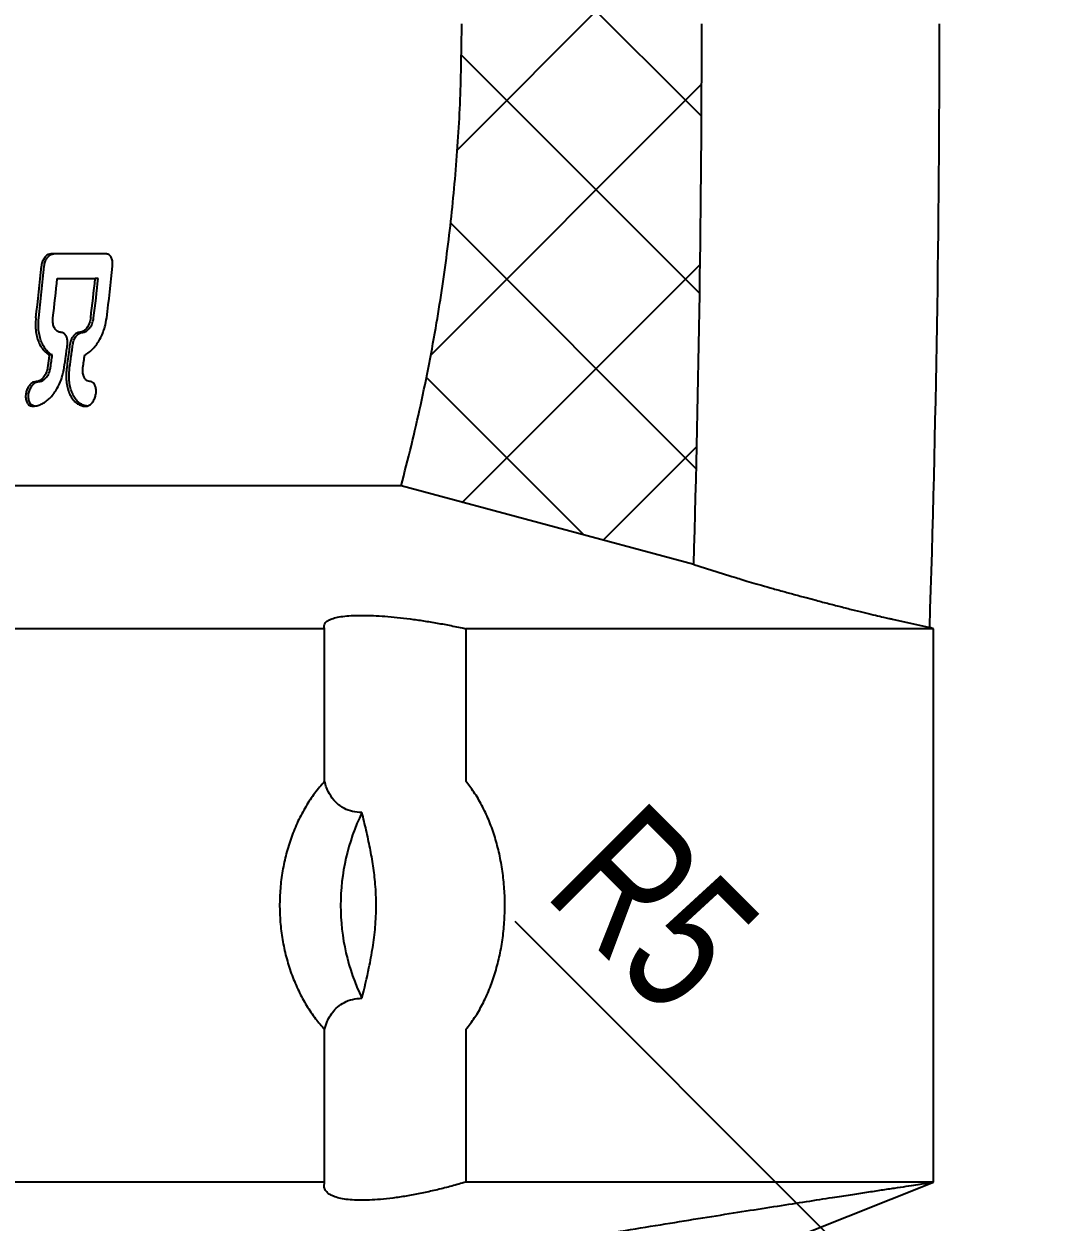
# Model space of a CAD drawing. Header units: millimetres. Extents: x 8 to 872, y 8 to 585.
# Drawn here: x 757.93 to 783.78, y 167.16 to 197.24 of the extents above; entities that cross this region are included whole.
import ezdxf

# ---------------------------------------------------------------- set-up
doc = ezdxf.new("R2010")
doc.units = ezdxf.units.MM
doc.layers.add('DIMENSIONS', color=2, linetype='Continuous')
doc.layers.add('HATCH', color=3, linetype='Continuous')
doc.layers.add('OUTLINE', color=7, linetype='Continuous', lineweight=25)
doc.styles.add('SLDTEXTSTYLE0', font='TXT', dxfattribs={"width": 0.75})
doc.dimstyles.new('SLDDIMSTYLE20', dxfattribs={"dimtxt": 3.5, "dimasz": 2, "dimexe": 0, "dimexo": 0.0625, "dimgap": 0.875, "dimtad": 1, "dimrnd": 1e-09, "dimzin": 12, "dimdsep": 46, "dimtxsty": 'SLDTEXTSTYLE0', "dimsah": 1, "dimcen": 0, "dimadec": 0, "dimazin": 3, "dimtfac": 1, "dimtofl": 0, "dimtmove": 0, "dimatfit": 3, "dimfxl": 0, "dimfrac": 2, "dimtolj": 1, "dimtzin": 12, "dimarcsym": 0})

# ---------------------------------------------------------------- blocks, each defined once
blk = doc.blocks.new('_D_61')
at = {"layer": 'DIMENSIONS'}
for q in [(770.267, 174.702), (783.78, 161.189)]:
    blk.add_line((780.244, 164.724), q, dxfattribs=at)
blk.add_solid([(780.244, 164.724), (779.184, 166.492), (778.477, 165.785)], dxfattribs=at)
at = {"layer": 'DIMENSIONS', "insert": (773.43, 177.865), "char_height": 3.5, "attachment_point": 1, "rotation": 315, "style": 'SLDTEXTSTYLE0'}
blk.add_mtext('R5', dxfattribs=at)

msp = doc.modelspace()

# ---------------------------------------------------------------- hatches: boundary and pattern name
at = {"layer": 'HATCH'}
h = msp.add_hatch(dxfattribs=at)
h.set_pattern_fill('NET', color=256, angle=45, style=0)
edge = h.paths.add_edge_path(flags=0)
edge.add_line((767.40473, 185.63876), (774.75574, 183.66907))
edge.add_arc((316.70779, 197.23876), 458.24891, 358.3031065, 360)
edge.add_line((774.95669, 197.23876), (774.95669, 200.86584))
edge.add_arc((763.9299, 200.86584), 11.02679, 0, 8.530766)
edge.add_line((774.8347, 202.50156), (774.72831, 203.2108))
edge.add_arc((781.1299, 204.17104), 6.47321, 180, 188.530766, ccw=False)
edge.add_line((774.65669, 204.17104), (774.65669, 314.81098))
edge.add_arc((781.1299, 314.81098), 6.47321, 171.469234, 180, ccw=False)
edge.add_line((774.72831, 315.77122), (774.8347, 316.48046))
edge.add_arc((763.9299, 318.11618), 11.02679, 351.469234, 360)
edge.add_line((774.95669, 318.11618), (774.95669, 326.84326))
edge.add_arc((738.9299, 326.84326), 36.02679, 0, 46.397181)
edge.add_line((763.77596, 352.93163), (762.29148, 354.34543))
edge.add_arc((768.4799, 360.84326), 8.97321, 180, 226.397181, ccw=False)
edge.add_line((759.50669, 360.84326), (759.50669, 362.49326))
edge.add_arc((583.1799, 362.49326), 176.32679, 0, 5.9289581)
edge.add_line((758.56347, 380.70699), (754.63591, 418.5263))
edge.add_arc((757.59321, 418.83342), 2.97321, 5.928958, 185.928958, ccw=False)
edge.add_line((760.55051, 419.14054), (760.5824, 418.83342))
edge.add_line((760.5824, 418.83342), (760.59321, 418.83342))
edge.add_arc((757.59321, 418.83342), 3, 0, 90)
edge.add_line((757.59321, 421.83342), (748.23288, 421.83342))
edge.add_spline(control_points=[(748.23288, 421.83342), (748.40967, 420.13113), (748.58646, 418.42884), (748.76325, 416.72655), (749.83717, 406.3858), (750.91109, 396.04504), (751.985, 385.70429), (752.17955, 383.83101), (752.37409, 381.95773), (752.56864, 380.08445)], knot_values=[0.02553904, 0.02553904, 0.02553904, 0.02553904, 0.03067337, 0.03067337, 0.03067337, 0.06186248, 0.06186248, 0.06186248, 0.06751254, 0.06751254, 0.06751254, 0.06751254], weights=[1, 1, 1, 1, 1, 1, 1, 1, 1, 1], degree=3, periodic=0)
edge.add_spline(control_points=[(752.56864, 380.08445), (752.86599, 377.22118), (753.09124, 374.34612), (753.39566, 368.57211), (753.47482, 365.67316), (753.47942, 362.76201)], knot_values=[0, 0, 0, 0, 0.5, 0.5, 1, 1, 1, 1], weights=[1, 1, 1, 1, 1, 1], degree=3, periodic=0)
edge.add_spline(control_points=[(753.47942, 362.76201), (753.48214, 361.04068), (753.71632, 359.30494), (754.16941, 357.64429), (754.7455, 355.53282), (755.69505, 353.49205), (756.93807, 351.69064), (757.69838, 350.58879), (758.57703, 349.56008), (759.54645, 348.63683)], knot_values=[0, 0, 0, 0, 0.00516405, 0.00516405, 0.00516405, 0.01176655, 0.01176655, 0.01176655, 0.01576889, 0.01576889, 0.01576889, 0.01576889], weights=[1, 1, 1, 1, 1, 1, 1, 1, 1, 1], degree=3, periodic=0)
edge.add_line((759.54645, 348.63683), (759.61935, 348.5674))
edge.add_spline(control_points=[(759.61935, 348.5674), (760.3536, 347.86812), (761.0593, 347.12401), (762.37762, 345.5842), (762.99399, 344.78552), (764.14281, 343.13173), (764.67526, 342.27662), (765.41033, 340.95118), (765.64473, 340.50222), (766.09193, 339.58978), (766.30527, 339.12493), (767.30764, 336.78519), (767.90868, 334.86112), (768.51787, 331.89891), (768.67182, 330.89873), (768.82676, 329.37867), (768.86559, 328.86892), (768.917, 327.85449), (768.92975, 327.34835), (768.92975, 326.84326)], knot_values=[0, 0, 0, 0, 0.125, 0.125, 0.25, 0.25, 0.375, 0.375, 0.4375, 0.4375, 0.5, 0.5, 0.75, 0.75, 0.875, 0.875, 0.9375, 0.9375, 1, 1, 1, 1], weights=[1, 1, 1, 1, 1, 1, 1, 1, 1, 1, 1, 1, 1, 1, 1, 1, 1, 1, 1, 1], degree=3, periodic=0)
edge.add_line((768.92975, 326.84326), (768.92975, 318.11618))
edge.add_spline(control_points=[(768.92975, 318.11618), (768.92975, 317.99208), (768.92508, 317.86694), (768.90655, 317.61927), (768.89272, 317.4964), (768.87443, 317.37448)], knot_values=[0, 0, 0, 0, 0.5, 0.5, 1, 1, 1, 1], weights=[1, 1, 1, 1, 1, 1], degree=3, periodic=0)
edge.add_line((768.87443, 317.37448), (768.68507, 316.11205))
edge.add_spline(control_points=[(768.68507, 316.11205), (768.66678, 315.99015), (768.65295, 315.86725), (768.63441, 315.6194), (768.62975, 315.49454), (768.62975, 315.37035)], knot_values=[0, 0, 0, 0, 0.5, 0.5, 1, 1, 1, 1], weights=[1, 1, 1, 1, 1, 1], degree=3, periodic=0)
edge.add_line((768.62975, 315.37035), (768.62975, 203.61167))
edge.add_spline(control_points=[(768.62975, 203.61167), (768.62975, 203.48807), (768.63437, 203.36351), (768.65286, 203.11565), (768.6667, 202.99245), (768.68507, 202.86997)], knot_values=[0, 0, 0, 0, 0.5, 0.5, 1, 1, 1, 1], weights=[1, 1, 1, 1, 1, 1], degree=3, periodic=0)
edge.add_line((768.68507, 202.86997), (768.87443, 201.60755))
edge.add_spline(control_points=[(768.87443, 201.60755), (768.89298, 201.48391), (768.9206, 201.23666), (768.92975, 200.98944), (768.92975, 200.86584)], knot_values=[0, 0, 0, 0, 0.5, 1, 1, 1, 1], weights=[1, 1, 1, 1, 1], degree=3, periodic=0)
edge.add_line((768.92975, 200.86584), (768.92975, 197.23876))
edge.add_spline(control_points=[(768.92975, 197.23876), (768.92975, 195.29464), (768.80398, 193.35045), (768.42172, 190.43404), (768.26114, 189.45856), (767.87862, 187.53266), (767.65669, 186.58045), (767.40473, 185.63876)], knot_values=[0, 0, 0, 0, 0.5, 0.5, 0.75, 0.75, 1, 1, 1, 1], weights=[1, 1, 1, 1, 1, 1, 1, 1], degree=3, periodic=0)

# ---------------------------------------------------------------- linework, layer by layer
at = {"layer": 'OUTLINE'}
for p, q in [((759.31318, 191.46738), (758.61251, 191.46738)), ((759.99216, 191.46738), (759.31318, 191.46738)), ((758.77046, 190.8498), (759.25185, 190.8498)), ((759.25185, 190.8498), (759.72286, 190.8498)), ((759.79765, 190.8498), (759.72286, 190.8498)), ((758.64365, 188.9272), (758.57111, 188.9272)), ((767.40473, 185.63876), (702.15507, 185.63876)), ((774.75574, 183.66907), (767.40473, 185.63876)), ((774.75574, 183.66907), (775.66342, 183.38542)), ((777.57926, 182.83455), (777.8285, 182.76821)), ((765.48585, 182.05493), (737.28677, 182.05493)), ((765.48585, 178.22359), (765.48585, 182.05493)), ((769.0311, 182.05493), (769.0311, 178.22359)), ((780.7799, 182.05493), (769.0311, 182.05493)), ((779.74627, 182.29508), (780.68237, 182.08107)), ((780.7799, 182.05493), (780.68237, 182.08107)), ((780.7799, 168.15828), (780.7799, 182.05493)), ((765.48585, 168.15828), (765.48585, 171.98961)), ((769.0311, 171.98961), (769.0311, 168.15828)), ((765.48585, 168.15828), (737.28677, 168.15828)), ((780.7799, 168.15828), (769.0311, 168.15828)), ((772.1299, 164.71876), (780.7799, 168.15828))]:
    msp.add_line(p, q, dxfattribs=at)
for centre, radius, start, end in [((316.70779, 197.23876), 458.24891, 358.3031065, 0), ((316.70779, 197.23876), 464.22211, 358.1288565, 0), ((695.58716, 197.16077), 63.06946, 353.3516546, 354.5412976), ((695.50272, 197.16208), 63.22391, 353.3667788, 354.5534858), ((701.68499, 197.17307), 58.78324, 352.8523672, 354.1298746), ((697.1413, 197.16067), 61.95143, 353.2312103, 354.1532473), ((700.37759, 197.16814), 59.68068, 352.9651638, 353.9227514), ((700.33855, 197.16572), 59.79361, 352.980858, 353.9366086), ((771.23327, 175.1066), 5.34574, 154.137906, 205.862094)]:
    msp.add_arc(centre, radius, start, end, dxfattribs=at)
for points, knots in [([(767.40473, 185.63876), (767.49261, 185.97631), (767.66838, 186.65141), (767.90218, 187.67225), (768.11395, 188.69859), (768.3508, 190.00279), (768.58607, 191.58816), (768.78285, 193.46168), (768.90669, 195.34632), (768.92206, 196.60795), (768.92975, 197.23876)], [0, 0, 0, 0, 0.089185061, 0.178369326, 0.267748898, 0.357128078, 0.517277932, 0.67742755, 0.838713528, 1, 1, 1, 1]), ([(758.61251, 191.46738), (758.58832, 191.46388), (758.53991, 191.45688), (758.47184, 191.40503), (758.41706, 191.32909), (758.38266, 191.2435), (758.37417, 191.18544), (758.37061, 191.16108)], [0, 0, 0, 0, 0.21131899, 0.42282784, 0.6311788, 0.84522541, 1, 1, 1, 1]), ([(758.44118, 191.16108), (758.44712, 191.19665), (758.45901, 191.26781), (758.50696, 191.36173), (758.57019, 191.43025), (758.63249, 191.46281), (758.67009, 191.46617), (758.68366, 191.46738)], [0, 0, 0, 0, 0.22498652, 0.4502341, 0.66892204, 0.88054053, 1, 1, 1, 1]), ([(760.15998, 191.16108), (760.16121, 191.19726), (760.16366, 191.26968), (760.13604, 191.36436), (760.08911, 191.43226), (760.03756, 191.46359), (760.00376, 191.46641), (759.99216, 191.46738)], [0, 0, 0, 0, 0.22924126, 0.45897626, 0.67715567, 0.88925478, 1, 1, 1, 1]), ([(758.23251, 189.85889), (758.22787, 189.80089), (758.21859, 189.68492), (758.23079, 189.51582), (758.26298, 189.35685), (758.31507, 189.21367), (758.38572, 189.09195), (758.47037, 188.99233), (758.53777, 188.94875), (758.57111, 188.9272)], [0, 0, 0, 0, 0.14497003, 0.28992042, 0.43508572, 0.5802243, 0.72115436, 0.86205368, 1, 1, 1, 1]), ([(758.64365, 188.9272), (758.61142, 188.94792), (758.54694, 188.98937), (758.46507, 189.08196), (758.3972, 189.19354), (758.34449, 189.3238), (758.30954, 189.46968), (758.28868, 189.64866), (758.29797, 189.78129), (758.30339, 189.85889)], [0, 0, 0, 0, 0.13309177, 0.26621881, 0.39909623, 0.53199849, 0.66924056, 0.80650996, 1, 1, 1, 1]), ([(758.86064, 189.49519), (758.83399, 189.49963), (758.78069, 189.50853), (758.71626, 189.56981), (758.67244, 189.6592), (758.65422, 189.76063), (758.65894, 189.82976), (758.66092, 189.85889)], [0, 0, 0, 0, 0.20862479, 0.41732891, 0.62558375, 0.84224332, 1, 1, 1, 1]), ([(759.60898, 189.85889), (759.6006, 189.81562), (759.58383, 189.72899), (759.52413, 189.61577), (759.44825, 189.53499), (759.37887, 189.49993), (759.33914, 189.49631), (759.32675, 189.49518)], [0, 0, 0, 0, 0.23376558, 0.46800555, 0.69067142, 0.90357324, 1, 1, 1, 1]), ([(759.40119, 189.49518), (759.42837, 189.49959), (759.48272, 189.50841), (759.56053, 189.56964), (759.62493, 189.65905), (759.66703, 189.76064), (759.67899, 189.82978), (759.68403, 189.85889)], [0, 0, 0, 0, 0.20858179, 0.41719871, 0.62605947, 0.84258695, 1, 1, 1, 1]), ([(759.45969, 188.92721), (759.49618, 188.94816), (759.56917, 188.99006), (759.67125, 189.08323), (759.76398, 189.19568), (759.84597, 189.32662), (759.91419, 189.47274), (759.97624, 189.6507), (759.99847, 189.78224), (760.01142, 189.85889)], [0, 0, 0, 0, 0.1337192, 0.26745132, 0.40101051, 0.53460036, 0.67162073, 0.80866606, 1, 1, 1, 1]), ([(759.02437, 189.18888), (759.02658, 189.22551), (759.031, 189.29884), (759.00399, 189.39444), (758.95598, 189.46213), (758.90407, 189.49118), (758.87094, 189.49424), (758.86064, 189.49519)], [0, 0, 0, 0, 0.23538191, 0.4713249, 0.69325669, 0.90467444, 1, 1, 1, 1]), ([(759.32675, 189.49518), (759.30385, 189.49142), (759.25804, 189.48389), (759.19215, 189.43242), (759.13748, 189.35745), (759.10117, 189.27213), (759.0905, 189.21378), (759.08595, 189.18888)], [0, 0, 0, 0, 0.208453158, 0.417032849, 0.624049483, 0.839499201, 1, 1, 1, 1]), ([(759.15987, 189.18888), (759.16724, 189.22527), (759.18199, 189.29813), (759.23321, 189.39339), (759.29778, 189.46126), (759.35669, 189.49092), (759.39043, 189.49415), (759.40119, 189.49518)], [0, 0, 0, 0, 0.233542218, 0.467575851, 0.689166567, 0.900797576, 1, 1, 1, 1]), ([(758.57111, 188.9272), (758.5676, 188.90113), (758.55882, 188.83595), (758.54458, 188.73172), (758.53373, 188.6536), (758.5283, 188.61453)], [0, 0, 0, 0, 0.24998663, 0.62500399, 1, 1, 1, 1]), ([(758.60094, 188.61453), (758.60815, 188.66662), (758.61897, 188.74475), (758.63314, 188.84898), (758.64015, 188.90113), (758.64365, 188.9272)], [0, 0, 0, 0, 0.49999108, 0.74999025, 1, 1, 1, 1]), ([(758.94561, 188.61453), (758.95906, 188.71017), (758.97924, 188.85363), (759.00525, 189.04515), (759.018, 189.14097), (759.02437, 189.18888)], [0, 0, 0, 0, 0.49999585, 0.74999588, 1, 1, 1, 1]), ([(759.08595, 189.18888), (759.07956, 189.14097), (759.06359, 189.02119), (759.03739, 188.82971), (759.01713, 188.68626), (759.00699, 188.61453)], [0, 0, 0, 0, 0.24999448, 0.62499127, 1, 1, 1, 1]), ([(759.0811, 188.61453), (759.09455, 188.71017), (759.11473, 188.85363), (759.14075, 189.04514), (759.1535, 189.14096), (759.15987, 189.18888)], [0, 0, 0, 0, 0.4999885, 0.74999173, 1, 1, 1, 1]), ([(759.41527, 188.61453), (759.42277, 188.66662), (759.43402, 188.74475), (759.44876, 188.84899), (759.45604, 188.90113), (759.45969, 188.92721)], [0, 0, 0, 0, 0.50000371, 0.74999652, 1, 1, 1, 1]), ([(758.1462, 187.63852), (758.18263, 187.64132), (758.25548, 187.64692), (758.36581, 187.68695), (758.47283, 187.74941), (758.57492, 187.83408), (758.66905, 187.93886), (758.75503, 188.06277), (758.82852, 188.20328), (758.9019, 188.38724), (758.92896, 188.52794), (758.94561, 188.61453)], [0, 0, 0, 0, 0.100670159, 0.201344717, 0.301915011, 0.40250176, 0.505282455, 0.608084483, 0.71691143, 0.82576552, 1, 1, 1, 1]), ([(758.5283, 188.61453), (758.51924, 188.57199), (758.5011, 188.48681), (758.43856, 188.37577), (758.36006, 188.29743), (758.2897, 188.26447), (758.25012, 188.26159), (758.23814, 188.26071)], [0, 0, 0, 0, 0.23652895, 0.47357571, 0.69707809, 0.90832157, 1, 1, 1, 1]), ([(758.31016, 188.26071), (758.33716, 188.26458), (758.39115, 188.27232), (758.46949, 188.32964), (758.53559, 188.41424), (758.58135, 188.51401), (758.59491, 188.58363), (758.60094, 188.61453)], [0, 0, 0, 0, 0.2034194, 0.40676908, 0.61268406, 0.82809667, 1, 1, 1, 1]), ([(759.00699, 188.61453), (759.00078, 188.55642), (758.98834, 188.44019), (758.99511, 188.2708), (759.02139, 188.11152), (759.0675, 187.96865), (759.13187, 187.84721), (759.21024, 187.75187), (759.30068, 187.68492), (759.39463, 187.64531), (759.46071, 187.64068), (759.49142, 187.63852)], [0, 0, 0, 0, 0.11718963, 0.23436494, 0.35172413, 0.46905013, 0.58227946, 0.69545234, 0.80165185, 0.9077999, 1, 1, 1, 1]), ([(759.51804, 187.64517), (759.50142, 187.64677), (759.45142, 187.65156), (759.37457, 187.68685), (759.29068, 187.7484), (759.21739, 187.83299), (759.15704, 187.93798), (759.10963, 188.06237), (759.07865, 188.20332), (759.06005, 188.38745), (759.07309, 188.52811), (759.0811, 188.61453)], [0, 0, 0, 0, 0.05278199, 0.15866837, 0.26440036, 0.37013152, 0.47882206, 0.5875359, 0.70230285, 0.8170961, 1, 1, 1, 1]), ([(759.59056, 188.26071), (759.56618, 188.26468), (759.51741, 188.27262), (759.45964, 188.33039), (759.42117, 188.41537), (759.40589, 188.51471), (759.4124, 188.58398), (759.41527, 188.61453)], [0, 0, 0, 0, 0.20451737, 0.4090839, 0.6141079, 0.8297921, 1, 1, 1, 1]), ([(758.23814, 188.26071), (758.2143, 188.25722), (758.16659, 188.25024), (758.09737, 188.1997), (758.03863, 188.12533), (757.99548, 188.03061), (757.97223, 187.92246), (757.97615, 187.81449), (758.00726, 187.72195), (758.06067, 187.66026), (758.1117, 187.63998), (758.14067, 187.63876), (758.1462, 187.63852)], [0, 0, 0, 0, 0.10196566, 0.2039761, 0.30579016, 0.41319241, 0.5251205, 0.64523138, 0.76018697, 0.87203019, 0.97555156, 1, 1, 1, 1]), ([(758.19441, 187.64454), (758.18008, 187.64693), (758.14319, 187.65307), (758.09606, 187.69864), (758.05889, 187.77196), (758.04256, 187.86746), (758.05194, 187.97522), (758.0869, 188.08327), (758.14459, 188.1752), (758.2164, 188.23756), (758.27386, 188.25877), (758.30391, 188.26038), (758.31016, 188.26071)], [0, 0, 0, 0, 0.06679862, 0.17196886, 0.27785949, 0.38954554, 0.50928613, 0.62795879, 0.74939094, 0.86425961, 0.97176856, 1, 1, 1, 1]), ([(759.49142, 187.63852), (759.51375, 187.64186), (759.55842, 187.64853), (759.62408, 187.69852), (759.68067, 187.77242), (759.72338, 187.86712), (759.74777, 187.97563), (759.74651, 188.0839), (759.71937, 188.17641), (759.6708, 188.23816), (759.62338, 188.25897), (759.596, 188.26042), (759.59056, 188.26071)], [0, 0, 0, 0, 0.10144537, 0.20292336, 0.30456811, 0.41241158, 0.52500331, 0.64530634, 0.75979907, 0.87093471, 0.97436281, 1, 1, 1, 1]), ([(775.66342, 183.38542), (775.69744, 183.37382), (775.76549, 183.35062), (775.93142, 183.29876), (776.13911, 183.23627), (776.38725, 183.16373), (776.66969, 183.0832), (776.9696, 182.99955), (777.27554, 182.9158), (777.47802, 182.86164), (777.57926, 182.83455)], [0, 0, 0, 0, 0.12653119, 0.25307847, 0.37951865, 0.50597545, 0.63504167, 0.76411745, 0.88205856, 1, 1, 1, 1]), ([(777.8285, 182.76821), (777.93801, 182.73923), (778.15701, 182.68128), (778.48148, 182.59749), (778.79198, 182.51887), (779.07776, 182.44816), (779.32581, 182.38843), (779.51797, 182.34375), (779.66043, 182.31212), (779.71766, 182.30076), (779.74627, 182.29508)], [0, 0, 0, 0, 0.1280474, 0.25608669, 0.38875597, 0.5214095, 0.65205088, 0.78267603, 0.89134037, 1, 1, 1, 1]), ([(765.48585, 182.05493), (765.47833, 182.08005), (765.46326, 182.13037), (765.49085, 182.19679), (765.55518, 182.25544), (765.66113, 182.30435), (765.80538, 182.34319), (765.98509, 182.37092), (766.19831, 182.38688), (766.44005, 182.39162), (766.70753, 182.38517), (766.99756, 182.36746), (767.30502, 182.33951), (767.62886, 182.30152), (767.96557, 182.25374), (768.31053, 182.19706), (768.66778, 182.13143), (768.90717, 182.08103), (769.0311, 182.05493)], [0, 0, 0, 0, 0.06340468, 0.12700084, 0.19039379, 0.25393519, 0.31768549, 0.3812175, 0.44315448, 0.5052958, 0.56723145, 0.62804898, 0.68905957, 0.7498834, 0.81123491, 0.87277525, 0.93413673, 1, 1, 1, 1]), ([(765.48585, 178.22359), (765.40095, 178.12583), (765.23088, 177.92999), (765.0071, 177.59039), (764.81012, 177.22255), (764.64614, 176.82646), (764.51597, 176.40909), (764.42176, 175.97549), (764.36636, 175.53089), (764.3491, 175.08137), (764.37019, 174.63247), (764.43067, 174.19013), (764.52794, 173.7597), (764.66071, 173.34581), (764.82813, 172.95423), (765.02687, 172.59002), (765.24582, 172.26401), (765.40827, 172.0783), (765.48585, 171.98961)], [0, 0, 0, 0, 0.06290133, 0.12600345, 0.1889059, 0.25181305, 0.31492169, 0.37782757, 0.4406062, 0.50358456, 0.56636193, 0.62897093, 0.69177823, 0.7543869, 0.81708529, 0.879982, 0.94267995, 1, 1, 1, 1]), ([(766.42293, 177.43845), (766.34228, 177.44369), (766.17836, 177.45436), (765.99742, 177.52715), (765.86062, 177.61334), (765.72473, 177.73147), (765.61043, 177.88402), (765.52416, 178.06355), (765.49865, 178.17011), (765.48585, 178.22359)], [0, 0, 0, 0, 0.14718978, 0.29918323, 0.40014747, 0.50114656, 0.70843205, 0.85366701, 1, 1, 1, 1]), ([(769.0311, 171.98961), (769.10686, 172.08738), (769.25862, 172.28323), (769.45464, 172.62282), (769.62535, 172.99066), (769.76591, 173.38674), (769.87656, 173.80412), (769.95605, 174.23772), (770.00269, 174.68231), (770.01717, 175.13184), (769.99941, 175.58074), (769.94861, 176.02307), (769.86642, 176.4535), (769.75345, 176.8674), (769.60983, 177.25897), (769.43741, 177.62318), (769.24538, 177.9492), (769.10036, 178.1349), (769.0311, 178.22359)], [0, 0, 0, 0, 0.062902044, 0.126004392, 0.188905776, 0.251813929, 0.3149216, 0.377828487, 0.44060606, 0.503585458, 0.566362818, 0.628970765, 0.691778107, 0.754387739, 0.817085213, 0.879981938, 0.942680772, 1, 1, 1, 1]), ([(766.42293, 172.77476), (766.48432, 173.02861), (766.58566, 173.44765), (766.69726, 174.04679), (766.76419, 174.5687), (766.78783, 175.10297), (766.76571, 175.61658), (766.70688, 176.09816), (766.62716, 176.5492), (766.53086, 176.99633), (766.45891, 177.29107), (766.42293, 177.43845)], [0, 0, 0, 0, 0.16785747, 0.27708859, 0.38625933, 0.49922209, 0.61218372, 0.70839432, 0.80464076, 0.90231289, 1, 1, 1, 1]), ([(765.48585, 171.98961), (765.50269, 172.05654), (765.53314, 172.17752), (765.62469, 172.34854), (765.73872, 172.49561), (765.8875, 172.62437), (766.07359, 172.72199), (766.25811, 172.76941), (766.38226, 172.77344), (766.42293, 172.77476)], [0, 0, 0, 0, 0.18301654, 0.33080594, 0.4788772, 0.62639913, 0.77674719, 0.92687546, 1, 1, 1, 1]), ([(761.84547, 164.95825), (762.20732, 165.02805), (762.93139, 165.16772), (763.99912, 165.3688), (765.05061, 165.56366), (766.09375, 165.75369), (767.12614, 165.93878), (768.14515, 166.11861), (769.13706, 166.29114), (770.16477, 166.4674), (771.2185, 166.64556), (772.28679, 166.82351), (773.313, 166.99216), (774.2919, 167.151), (775.21911, 167.29968), (776.08039, 167.43628), (776.8732, 167.56081), (777.59645, 167.67341), (778.20053, 167.76671), (778.70076, 167.84352), (779.11287, 167.90647), (779.48111, 167.96249), (779.81246, 168.0127), (780.10227, 168.05647), (780.34623, 168.09322), (780.53875, 168.12212), (780.67658, 168.1428), (780.76368, 168.15585), (780.77449, 168.15747), (780.7799, 168.15828)], [0, 0, 0, 0, 0.0335743, 0.06718245, 0.10079105, 0.13436593, 0.169072, 0.20381438, 0.23855722, 0.27326372, 0.31504563, 0.35685887, 0.39864115, 0.44159157, 0.48457556, 0.5275263, 0.57010121, 0.61270837, 0.65528348, 0.68811837, 0.72098253, 0.75384672, 0.78668172, 0.82189497, 0.85712623, 0.89233952, 0.92822001, 0.9641195, 1, 1, 1, 1]), ([(769.0311, 168.15828), (768.91329, 168.12457), (768.67733, 168.05705), (768.32001, 167.96739), (767.96496, 167.88786), (767.61644, 167.82115), (767.27928, 167.76794), (766.96327, 167.72998), (766.67312, 167.708), (766.41081, 167.70098), (766.17789, 167.70863), (765.97761, 167.73087), (765.80981, 167.76607), (765.6733, 167.8141), (765.57073, 167.87469), (765.50295, 167.94674), (765.46245, 168.03882), (765.47723, 168.11431), (765.48585, 168.15828)], [0, 0, 0, 0, 0.06327542, 0.12673553, 0.1899907, 0.25345649, 0.31713599, 0.38058366, 0.44117852, 0.50197876, 0.56257117, 0.6211599, 0.679934, 0.73853295, 0.79797181, 0.85758859, 0.91704348, 1, 1, 1, 1])]:
    msp.add_open_spline(points, degree=3, knots=knots, dxfattribs=at)

# ---------------------------------------------------------------- dimensions: what is measured, and where the dimension line sits
at = {"layer": 'DIMENSIONS'}
dim = msp.add_radius_dim(center=(783.7799, 161.18876), mpoint=(780.24436, 164.72429), dimstyle='SLDDIMSTYLE20', dxfattribs=at)
dim.commit()
dim.dimension.update_dxf_attribs({"geometry": '_D_61', "text_midpoint": (772.02222, 172.94645), "dimtype": 164})

doc.saveas('drawing.dxf')
